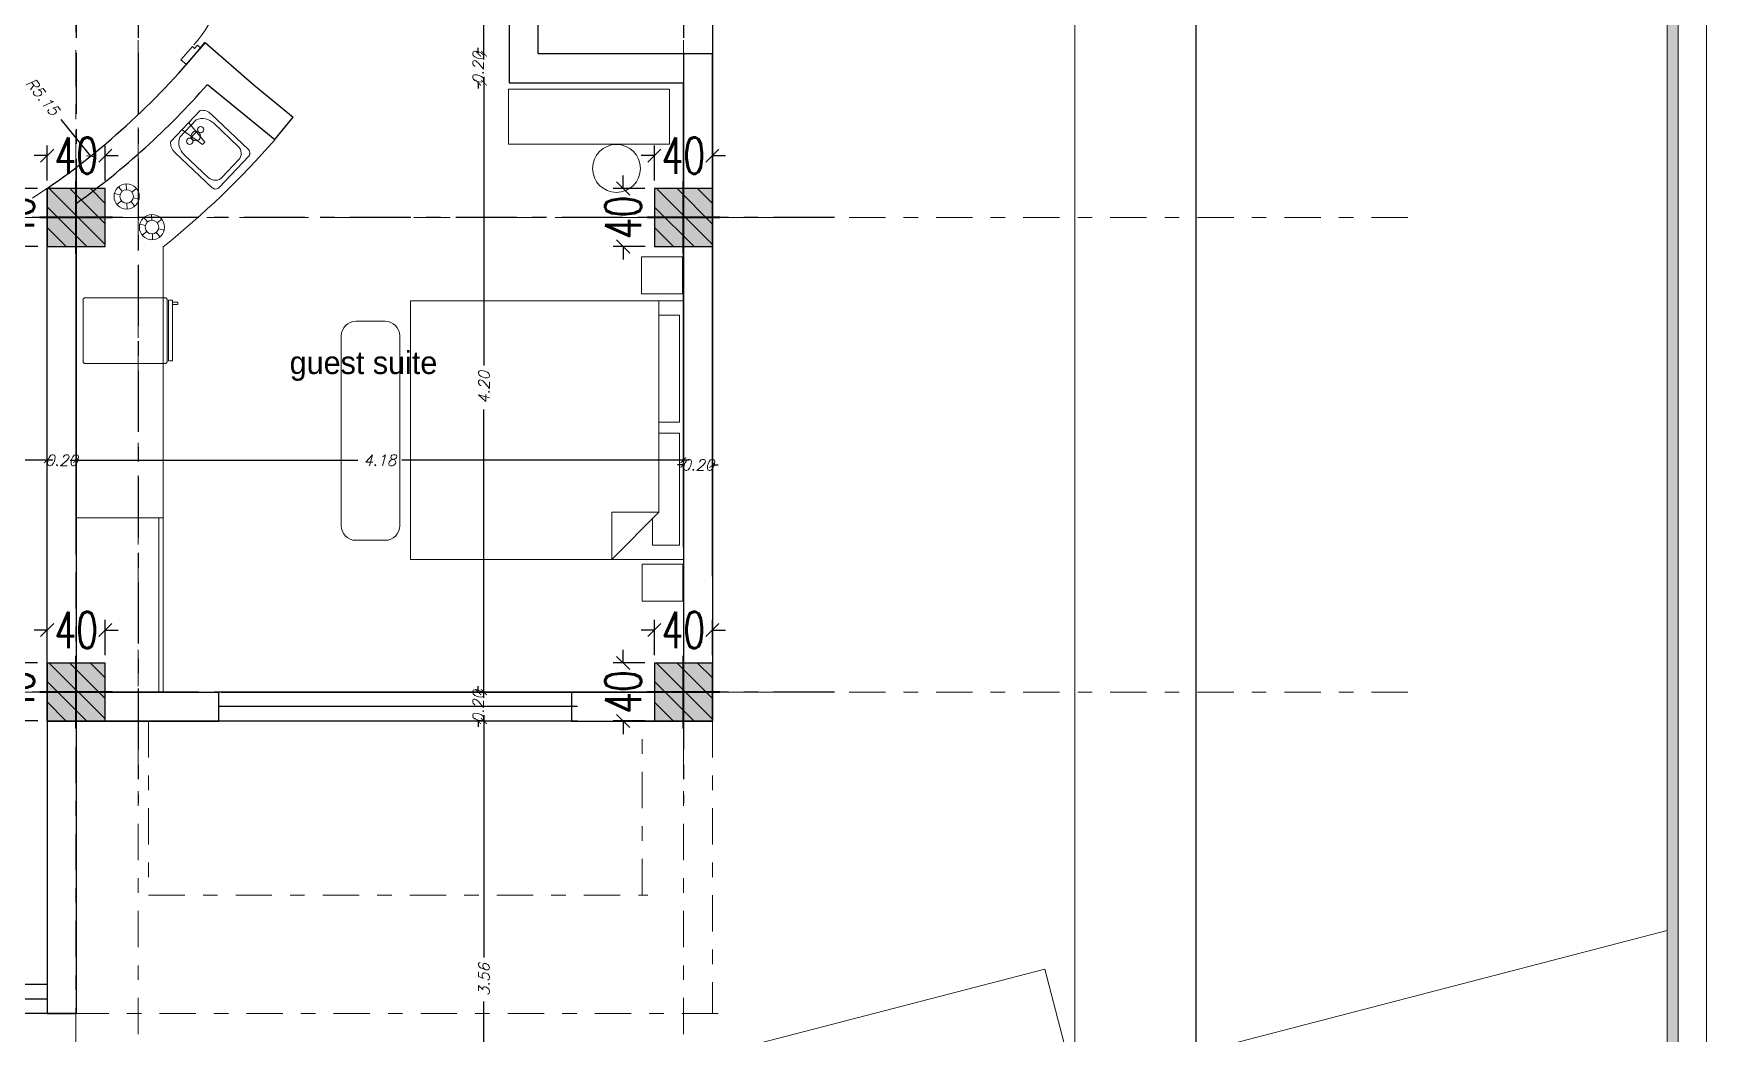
# Model space of a CAD drawing. Header units: metres. Extents: x 294 to 1101, y -498 to -355.
# Drawn here: x 508.05 to 519.58, y -400.81 to -393.91 of the extents above; entities that cross this region are included whole.
import ezdxf

# ---------------------------------------------------------------- set-up
doc = ezdxf.new("R2010")
doc.units = ezdxf.units.M
doc.linetypes.add('ACAD_ISO10W100', pattern=[18, 12, -3, 0, -3])
doc.linetypes.add('DASHDOT2', pattern=[0.5, 0.25, -0.125, 0, -0.125])
for name, color, linetype in [('001-axis', 1, 'Continuous'), ('DIME', 2, 'Continuous'), ('EM_COLUMN', 4, 'Continuous'), ('hatch', 26, 'Continuous'), ('stair', 142, 'Continuous'), ('text', 3, 'Continuous'), ('win', 206, 'Continuous')]:
    doc.layers.add(name, color=color, linetype=linetype)
for name, color, linetype, lineweight in [('19-JARDINERIA', 80, 'Continuous', 0), ('axe', 12, 'DASHDOT2', 9), ('clumn', 40, 'Continuous', 13), ('COLUMNS', 24, 'Continuous', 40), ('dor', 30, 'Continuous', 13), ('fur', 251, 'Continuous', 9), ('land', 96, 'Continuous', 15), ('roof', 16, 'DASHDOT2', 18), ('wall', 7, 'Continuous', 25)]:
    doc.layers.add(name, color=color, linetype=linetype, lineweight=lineweight)
doc.styles.add('alalala', font='bgothm.ttf', dxfattribs={"height": 0.2})
doc.styles.add('ITALICC', font='italicc')
doc.styles.add('simplex', font='simplex.shx', dxfattribs={"width": 0.7})
doc.styles.add('verdana', font='verdana.ttf', dxfattribs={"width": 0.9})
doc.dimstyles.new('100', dxfattribs={"dimscale": 0, "dimtxt": 0.5, "dimasz": 0.09, "dimexe": 0.07, "dimexo": 0, "dimgap": 0.09, "dimtad": 1, "dimdec": 0, "dimlfac": 100, "dimrnd": 0.5, "dimzin": 12, "dimdsep": 46, "dimtxsty": 'verdana', "dimblk": 'OBLIQUE', "dimcen": 0, "dimdle": 0.07, "dimaunit": 1, "dimazin": 2, "dimtfac": 1, "dimtdec": 0, "dimtix": 1, "dimtofl": 0, "dimtmove": 1, "dimatfit": 2, "dimldrblk": 'OBLIQUE', "dimfxl": 0.1, "dimtolj": 1, "dimtzin": 0, "dimarcsym": 0})
doc.dimstyles.new('dim200', dxfattribs={"dimscale": 0.4, "dimtxt": 0.1885, "dimasz": 0.1, "dimexe": 0.15, "dimexo": 0.25, "dimgap": 0.07, "dimtad": 0, "dimzin": 0, "dimdsep": 46, "dimtxsty": 'ITALICC', "dimblk": 'ARCHTICK', "dimcen": 0.09, "dimdle": 0.1, "dimse1": 1, "dimse2": 1, "dimclrd": 211, "dimclrt": 3, "dimadec": 0, "dimazin": 0, "dimtfac": 1, "dimtix": 1, "dimtofl": 0, "dimtmove": 0, "dimatfit": 3, "dimldrblk": 'ARCHTICK', "dimfxl": 1, "dimtolj": 1, "dimtzin": 0, "dimlwd": 25, "dimarcsym": 0})
doc.dimstyles.new('DIMA', dxfattribs={"dimtxt": 0.25, "dimasz": 0.07, "dimexe": 0.2, "dimexo": 0.2, "dimgap": 0.01, "dimtad": 1, "dimdec": 0, "dimlfac": 100, "dimrnd": 1, "dimzin": 0, "dimdsep": 46, "dimtxsty": 'Standard', "dimblk1": 'OBLIQUE', "dimblk2": 'OBLIQUE', "dimsah": 1, "dimcen": 0.09, "dimdle": 0.2, "dimclrd": 1, "dimclre": 1, "dimclrt": 2, "dimadec": 0, "dimazin": 0, "dimtfac": 1, "dimtdec": 0, "dimtofl": 0, "dimtmove": 2, "dimatfit": 3, "dimldrblk": 'OBLIQUE', "dimfxl": 1, "dimtolj": 1, "dimtzin": 0, "dimarcsym": 0})

# ---------------------------------------------------------------- blocks, each defined once
blk = doc.blocks.new('bed2')
at = {"layer": 'fur'}
for p, q in [((0, 1.8), (-1.9, 1.8)), ((-1.9, 1.8), (-1.9, 0)), ((-1.73, 1.8), (-1.73, 0.329)), ((0, 0), (0, 1.8)), ((-1.872, 1.7), (-1.872, 0.955)), ((-1.73, 1.7), (-1.872, 1.7)), ((-1.872, 0.955), (-1.73, 0.955)), ((-1.73, 0.878), (-1.872, 0.878)), ((-1.872, 0.878), (-1.872, 0.098)), ((-1.73, 0.329), (-1.402, 0.329)), ((-1.73, 0.329), (-1.402, 0)), ((-1.685, 0.282), (-1.685, 0.098)), ((-1.402, 0), (-1.402, 0.329)), ((-1.9, 0), (0, 0)), ((-1.872, 0.098), (-1.685, 0.098))]:
    blk.add_line(p, q, dxfattribs=at)
blk = doc.blocks.new('D100r')
at = {"layer": 'dor'}
for p, q in [((-99.085, -11.965), (-99.085, -12.865)), ((-99.05, -12.865), (-99.05, -11.965)), ((-100, -12.87), (-100, -12.85)), ((-100, -12.85), (-99.97, -12.85)), ((-99.97, -12.85), (-99.97, -12.88)), ((-99.97, -12.88), (-99.95, -12.88)), ((-99.95, -12.88), (-99.95, -13)), ((-99.085, -12.865), (-99.05, -12.865)), ((-99.05, -12.88), (-99.05, -13)), ((-99.03, -12.88), (-99.05, -12.88)), ((-99, -12.85), (-99.03, -12.85)), ((-99.03, -12.85), (-99.03, -12.88)), ((-99, -12.87), (-99, -12.85)), ((-100, -13), (-100, -12.98)), ((-99.95, -13), (-100, -13)), ((-99.05, -13), (-99, -13)), ((-99, -13), (-99, -12.98))]:
    blk.add_line(p, q, dxfattribs=at)
blk.add_arc((-99.05, -12.865), 0.9, 90, 180, dxfattribs=at)
blk = doc.blocks.new('fsdfddf')
at = {"layer": 'fur'}
for p, q in [((490.914, -504.044), (490.882, -504.02)), ((490.951, -503.985), (490.951, -504.025)), ((490.988, -504.044), (491.02, -504.02)), ((491.188, -504.044), (491.156, -504.02)), ((491.225, -503.985), (491.225, -504.025)), ((491.263, -504.044), (491.295, -504.02)), ((490.904, -504.072), (490.864, -504.072)), ((490.882, -504.125), (490.914, -504.101)), ((490.951, -504.119), (490.951, -504.159)), ((491.02, -504.125), (490.988, -504.101)), ((491.038, -504.072), (490.998, -504.072)), ((491.138, -504.072), (491.178, -504.072)), ((491.156, -504.125), (491.188, -504.101)), ((491.225, -504.119), (491.225, -504.159)), ((491.295, -504.125), (491.263, -504.101)), ((491.272, -504.072), (491.312, -504.072))]:
    blk.add_line(p, q, dxfattribs=at)
for centre, radius in [((490.951, -504.072), 0.0869), ((490.951, -504.072), 0.0469), ((491.225, -504.072), 0.0869), ((491.225, -504.072), 0.0469)]:
    blk.add_circle(centre, radius, dxfattribs=at)
blk = doc.blocks.new('tretre')
at = {"layer": 'fur'}
for p, q in [((370.029, 39.67), (370.029, 40.025)), ((370.062, 40.097), (370.359, 40.097)), ((370.128, 40.072), (370.181, 40.072)), ((370.293, 40.072), (370.128, 40.072)), ((370.2, 39.923), (370.178, 40.094)), ((370.244, 40.014), (370.178, 40.014)), ((370.244, 40.094), (370.222, 39.923)), ((370.24, 40.072), (370.293, 40.072)), ((370.392, 40.025), (370.392, 39.67)), ((370.062, 39.967), (370.062, 39.736)), ((370.062, 39.967), (370.062, 39.736)), ((370.222, 39.923), (370.2, 39.923)), ((370.359, 39.736), (370.359, 39.967)), ((370.359, 39.736), (370.359, 39.967)), ((370.359, 39.736), (370.359, 39.967)), ((370.128, 39.67), (370.293, 39.67)), ((370.128, 39.67), (370.293, 39.67)), ((370.359, 39.637), (370.062, 39.637))]:
    blk.add_line(p, q, dxfattribs=at)
for centre, radius in [((370.156, 40.003), 0.022), ((370.211, 39.997), 0.033), ((370.211, 39.997), 0.033), ((370.266, 40.003), 0.022)]:
    blk.add_circle(centre, radius, dxfattribs=at)
for centre, radius, start, end in [((370.115, 40.029), 0.0859, 127.9355, 182.8086), ((370.171, 39.972), 0.109, 113.2123, 182.4759), ((370.171, 39.972), 0.109, 113.2123, 182.4759), ((370.25, 39.972), 0.109, 357.5241, 66.7877), ((370.25, 39.972), 0.109, 357.5241, 66.7877), ((370.25, 39.972), 0.109, 357.5241, 66.7877), ((370.306, 40.029), 0.0859, 357.1914, 52.0645), ((370.062, 39.67), 0.033, 180, 270), ((370.128, 39.736), 0.066, 180, 270), ((370.128, 39.736), 0.066, 180, 270), ((370.293, 39.736), 0.066, 270, 0), ((370.293, 39.736), 0.066, 270, 0), ((370.293, 39.736), 0.066, 270, 0), ((370.359, 39.67), 0.033, 270, 0)]:
    blk.add_arc(centre, radius, start, end, dxfattribs=at)
blk = doc.blocks.new('dfdsffd')
at = {"layer": 'fur'}
for p, q in [((492.766, -508.481), (492.766, -507.935)), ((492.783, -507.918), (493.202, -507.918)), ((493.219, -507.935), (493.219, -508.481)), ((493.202, -508.499), (492.783, -508.499)), ((493.202, -508.507), (492.783, -508.507)), ((492.783, -508.534), (492.783, -508.507)), ((492.783, -508.534), (492.783, -508.507)), ((493.202, -508.534), (492.783, -508.534)), ((492.796, -508.534), (492.796, -508.572)), ((492.813, -508.534), (492.813, -508.572)), ((493.202, -508.507), (493.202, -508.534)), ((492.813, -508.572), (492.796, -508.572))]:
    blk.add_line(p, q, dxfattribs=at)
for centre, start, end in [((492.783, -507.935), 90, 180), ((493.202, -507.935), 0, 90), ((492.783, -508.481), 180, 270), ((493.202, -508.481), 270, 0)]:
    blk.add_arc(centre, 0.0176, start, end, dxfattribs=at)
blk = doc.blocks.new('_ArchTick')
at = {"color": 0, "linetype": 'ByBlock', "const_width": 0.15}
blk.add_lwpolyline([(-0.5, -0.5), (0.5, 0.5)], dxfattribs=at)
blk = doc.blocks.new('*D167')
at = {"layer": 'DEFPOINTS', "color": 0, "transparency": 16777216}
for p in [(508.144, -396.855), (508.144, -397.185), (502.312, -397.453)]:
    blk.add_point(p, dxfattribs=at)
at = {"layer": 'wall', "color": 211, "linetype": 'Continuous', "lineweight": 25, "transparency": 16777216}
for p, q in [((502.272, -396.855), (505.077, -396.855)), ((508.184, -396.855), (505.38, -396.855))]:
    blk.add_line(p, q, dxfattribs=at)
at = {"layer": 'wall', "color": 211, "lineweight": 25, "transparency": 16777216, "xscale": 0.04000000000000001, "yscale": 0.04000000000000001, "zscale": 0.04000000000000001, "rotation": 180}
blk.add_blockref('_ArchTick', (502.312, -396.855), dxfattribs=at)
at = {"layer": 'wall', "color": 211, "lineweight": 25, "transparency": 16777216, "xscale": 0.04000000000000001, "yscale": 0.04000000000000001, "zscale": 0.04000000000000001}
blk.add_blockref('_ArchTick', (508.144, -396.855), dxfattribs=at)
at = {"layer": 'wall', "color": 3, "transparency": 16777216, "insert": (505.228, -396.855), "char_height": 0.0754, "attachment_point": 5, "style": 'ITALICC'}
blk.add_mtext('\\A1;5.83', dxfattribs=at)
blk = doc.blocks.new('*D168')
at = {"layer": 'DEFPOINTS', "color": 0, "transparency": 16777216}
for p in [(508.344, -396.855), (508.144, -397.185), (508.344, -397.345)]:
    blk.add_point(p, dxfattribs=at)
at = {"layer": 'wall', "color": 211, "linetype": 'Continuous', "lineweight": 25, "transparency": 16777216}
for p, q in [((508.144, -396.855), (508.104, -396.855)), ((508.344, -396.855), (508.384, -396.855))]:
    blk.add_line(p, q, dxfattribs=at)
at = {"layer": 'wall', "color": 211, "lineweight": 25, "transparency": 16777216, "xscale": 0.04000000000000001, "yscale": 0.04000000000000001, "zscale": 0.04000000000000001}
blk.add_blockref('_ArchTick', (508.144, -396.855), dxfattribs=at)
at = {"layer": 'wall', "color": 211, "lineweight": 25, "transparency": 16777216, "xscale": 0.04000000000000001, "yscale": 0.04000000000000001, "zscale": 0.04000000000000001, "rotation": 180}
blk.add_blockref('_ArchTick', (508.344, -396.855), dxfattribs=at)
at = {"layer": 'wall', "color": 3, "transparency": 16777216, "insert": (508.244, -396.855), "char_height": 0.0754, "attachment_point": 5, "style": 'ITALICC'}
blk.add_mtext('\\A1;0.20', dxfattribs=at)
blk = doc.blocks.new('*D169')
at = {"layer": 'DEFPOINTS', "color": 0, "transparency": 16777216}
for p in [(512.529, -396.855), (508.344, -397.345), (512.529, -398.121)]:
    blk.add_point(p, dxfattribs=at)
at = {"layer": 'wall', "color": 211, "linetype": 'Continuous', "lineweight": 25, "transparency": 16777216}
for p, q in [((508.304, -396.855), (510.285, -396.855)), ((512.569, -396.855), (510.589, -396.855))]:
    blk.add_line(p, q, dxfattribs=at)
at = {"layer": 'wall', "color": 211, "lineweight": 25, "transparency": 16777216, "xscale": 0.04000000000000001, "yscale": 0.04000000000000001, "zscale": 0.04000000000000001, "rotation": 180}
blk.add_blockref('_ArchTick', (508.344, -396.855), dxfattribs=at)
at = {"layer": 'wall', "color": 211, "lineweight": 25, "transparency": 16777216, "xscale": 0.04000000000000001, "yscale": 0.04000000000000001, "zscale": 0.04000000000000001}
blk.add_blockref('_ArchTick', (512.529, -396.855), dxfattribs=at)
at = {"layer": 'wall', "color": 3, "transparency": 16777216, "insert": (510.437, -396.855), "char_height": 0.0754, "attachment_point": 5, "style": 'ITALICC'}
blk.add_mtext('\\A1;4.18', dxfattribs=at)
blk = doc.blocks.new('*D170')
at = {"layer": 'DEFPOINTS', "color": 0, "transparency": 16777216}
for p in [(512.729, -396.887), (512.529, -398.121), (512.729, -398.176)]:
    blk.add_point(p, dxfattribs=at)
at = {"layer": 'wall', "color": 211, "linetype": 'Continuous', "lineweight": 25, "transparency": 16777216}
for p, q in [((512.529, -396.887), (512.489, -396.887)), ((512.729, -396.887), (512.769, -396.887))]:
    blk.add_line(p, q, dxfattribs=at)
at = {"layer": 'wall', "color": 211, "lineweight": 25, "transparency": 16777216, "xscale": 0.04000000000000001, "yscale": 0.04000000000000001, "zscale": 0.04000000000000001}
blk.add_blockref('_ArchTick', (512.529, -396.887), dxfattribs=at)
at = {"layer": 'wall', "color": 211, "lineweight": 25, "transparency": 16777216, "xscale": 0.04000000000000001, "yscale": 0.04000000000000001, "zscale": 0.04000000000000001, "rotation": 180}
blk.add_blockref('_ArchTick', (512.729, -396.887), dxfattribs=at)
at = {"layer": 'wall', "color": 3, "transparency": 16777216, "insert": (512.629, -396.887), "char_height": 0.0754, "attachment_point": 5, "style": 'ITALICC'}
blk.add_mtext('\\A1;0.20', dxfattribs=at)
blk = doc.blocks.new('*D107')
at = {"layer": 'DEFPOINTS', "color": 0, "transparency": 16777216}
for p in [(511.155, -398.653), (511.155, -398.653), (511.155, -402.216)]:
    blk.add_point(p, dxfattribs=at)
at = {"layer": 'wall', "color": 211, "linetype": 'Continuous', "lineweight": 25, "transparency": 16777216}
for p, q in [((511.155, -398.613), (511.155, -400.282)), ((511.155, -402.256), (511.155, -400.586))]:
    blk.add_line(p, q, dxfattribs=at)
at = {"layer": 'wall', "color": 211, "lineweight": 25, "transparency": 16777216, "xscale": 0.04000000000000001, "yscale": 0.04000000000000001, "zscale": 0.04000000000000001}
for p, rotation in [((511.155, -398.653), 90), ((511.155, -402.216), 270)]:
    blk.add_blockref('_ArchTick', p, dxfattribs=dict(at, rotation=rotation))
at = {"layer": 'wall', "color": 3, "transparency": 16777216, "insert": (511.155, -400.434), "char_height": 0.0754, "attachment_point": 5, "rotation": 90, "style": 'ITALICC'}
blk.add_mtext('\\A1;3.56', dxfattribs=at)
blk = doc.blocks.new('*D108')
at = {"layer": 'DEFPOINTS', "color": 0, "transparency": 16777216}
for p in [(510.782, -398.453), (511.115, -398.453), (511.115, -398.653)]:
    blk.add_point(p, dxfattribs=at)
at = {"layer": 'wall', "color": 211, "linetype": 'Continuous', "lineweight": 25, "transparency": 16777216}
for p, q in [((511.115, -398.453), (511.115, -398.413)), ((511.115, -398.653), (511.115, -398.693))]:
    blk.add_line(p, q, dxfattribs=at)
at = {"layer": 'wall', "color": 211, "lineweight": 25, "transparency": 16777216, "xscale": 0.04000000000000001, "yscale": 0.04000000000000001, "zscale": 0.04000000000000001}
for p, rotation in [((511.115, -398.453), 270), ((511.115, -398.653), 90)]:
    blk.add_blockref('_ArchTick', p, dxfattribs=dict(at, rotation=rotation))
at = {"layer": 'wall', "color": 3, "transparency": 16777216, "insert": (511.115, -398.553), "char_height": 0.0754, "attachment_point": 5, "rotation": 90, "style": 'ITALICC'}
blk.add_mtext('\\A1;0.20', dxfattribs=at)
blk = doc.blocks.new('_OBLIQUE')
at = {"color": 0, "linetype": 'ByBlock'}
blk.add_line((-0.5, -0.5), (0.5, 0.5), dxfattribs=at)
blk = doc.blocks.new('*D87')
at = {"layer": 'DEFPOINTS', "color": 0, "transparency": 16777216}
for p in [(515.226, -366.108), (515.226, -401.157), (516.06, -401.157)]:
    blk.add_point(p, dxfattribs=at)
at = {"layer": 'wall', "color": 1, "lineweight": -2, "transparency": 16777216}
for p, q in [((516.06, -365.908), (516.06, -401.357)), ((515.426, -366.108), (516.26, -366.108)), ((515.426, -401.157), (516.26, -401.157))]:
    blk.add_line(p, q, dxfattribs=at)
at = {"layer": 'wall', "color": 1, "lineweight": -2, "transparency": 16777216, "xscale": 0.07, "yscale": 0.07, "zscale": 0.07}
for p, rotation in [((516.06, -366.108), 90), ((516.06, -401.157), 270)]:
    blk.add_blockref('_OBLIQUE', p, dxfattribs=dict(at, rotation=rotation))
at = {"layer": 'wall', "color": 2, "transparency": 16777216, "insert": (515.925, -383.632), "char_height": 0.25, "attachment_point": 5, "rotation": 90}
blk.add_mtext('\\A1;3505', dxfattribs=at)
blk = doc.blocks.new('*D191')
at = {"layer": 'DEFPOINTS', "color": 0, "transparency": 16777216}
for p in [(505.228, -390.737), (508.443, -394.76)]:
    blk.add_point(p, dxfattribs=at)
at = {"layer": 'wall', "color": 211, "linetype": 'Continuous', "lineweight": 25, "transparency": 16777216}
blk.add_line((508.239, -394.506), (508.443, -394.76), dxfattribs=at)
at = {"layer": 'wall', "color": 211, "lineweight": 25, "transparency": 16777216, "xscale": 0.04000000000000001, "yscale": 0.04000000000000001, "zscale": 0.04000000000000001, "rotation": 308.6178603909061}
blk.add_blockref('_ArchTick', (508.443, -394.76), dxfattribs=at)
at = {"layer": 'wall', "color": 3, "transparency": 16777216, "insert": (508.114, -394.349), "char_height": 0.0754, "attachment_point": 5, "rotation": 308.6179, "style": 'ITALICC'}
blk.add_mtext('\\A1;R5.15', dxfattribs=at)
blk = doc.blocks.new('*D193')
at = {"layer": 'DEFPOINTS', "color": 0, "transparency": 16777216}
for p in [(506.066, -396.516), (511.166, -397.212)]:
    blk.add_point(p, dxfattribs=at)
at = {"layer": 'wall', "color": 211, "linetype": 'Continuous', "lineweight": 25, "transparency": 16777216}
blk.add_line((506.282, -396.546), (506.066, -396.516), dxfattribs=at)
at = {"layer": 'wall', "color": 211, "lineweight": 25, "transparency": 16777216, "xscale": 0.04000000000000001, "yscale": 0.04000000000000001, "zscale": 0.04000000000000001, "rotation": 172.2317985738059}
blk.add_blockref('_ArchTick', (506.066, -396.516), dxfattribs=at)
at = {"layer": 'wall', "color": 3, "transparency": 16777216, "insert": (506.48, -396.573), "char_height": 0.0754, "attachment_point": 5, "rotation": 352.2318, "style": 'ITALICC'}
blk.add_mtext('\\A1;R5.15', dxfattribs=at)
blk = doc.blocks.new('*D211')
at = {"layer": 'DEFPOINTS', "color": 0, "transparency": 16777216}
for p in [(511.177, -392.853), (511.155, -394.053), (511.881, -394.053)]:
    blk.add_point(p, dxfattribs=at)
at = {"layer": 'wall', "color": 211, "linetype": 'Continuous', "lineweight": 25, "transparency": 16777216}
for p, q in [((511.155, -392.813), (511.155, -393.308)), ((511.155, -394.093), (511.155, -393.597))]:
    blk.add_line(p, q, dxfattribs=at)
at = {"layer": 'wall', "color": 211, "lineweight": 25, "transparency": 16777216, "xscale": 0.04000000000000001, "yscale": 0.04000000000000001, "zscale": 0.04000000000000001}
for p, rotation in [((511.155, -392.853), 90), ((511.155, -394.053), 270)]:
    blk.add_blockref('_ArchTick', p, dxfattribs=dict(at, rotation=rotation))
at = {"layer": 'wall', "color": 3, "transparency": 16777216, "insert": (511.155, -393.453), "char_height": 0.0754, "attachment_point": 5, "rotation": 90, "style": 'ITALICC'}
blk.add_mtext('\\A1;1.20', dxfattribs=at)
blk = doc.blocks.new('*D212')
at = {"layer": 'DEFPOINTS', "color": 0, "transparency": 16777216}
for p in [(511.881, -394.053), (511.115, -394.253), (511.881, -394.253)]:
    blk.add_point(p, dxfattribs=at)
at = {"layer": 'wall', "color": 211, "linetype": 'Continuous', "lineweight": 25, "transparency": 16777216}
for p, q in [((511.115, -394.053), (511.115, -394.013)), ((511.115, -394.253), (511.115, -394.293))]:
    blk.add_line(p, q, dxfattribs=at)
at = {"layer": 'wall', "color": 211, "lineweight": 25, "transparency": 16777216, "xscale": 0.04000000000000001, "yscale": 0.04000000000000001, "zscale": 0.04000000000000001}
for p, rotation in [((511.115, -394.053), 270), ((511.115, -394.253), 90)]:
    blk.add_blockref('_ArchTick', p, dxfattribs=dict(at, rotation=rotation))
at = {"layer": 'wall', "color": 3, "transparency": 16777216, "insert": (511.115, -394.153), "char_height": 0.0754, "attachment_point": 5, "rotation": 90, "style": 'ITALICC'}
blk.add_mtext('\\A1;0.20', dxfattribs=at)
blk = doc.blocks.new('*D113')
at = {"layer": 'DEFPOINTS', "color": 0, "transparency": 16777216}
for p in [(511.921, -394.253), (511.155, -398.453), (511.155, -398.453)]:
    blk.add_point(p, dxfattribs=at)
at = {"layer": 'wall', "color": 211, "linetype": 'Continuous', "lineweight": 25, "transparency": 16777216}
for p, q in [((511.155, -394.213), (511.155, -396.201)), ((511.155, -398.493), (511.155, -396.505))]:
    blk.add_line(p, q, dxfattribs=at)
at = {"layer": 'wall', "color": 211, "lineweight": 25, "transparency": 16777216, "xscale": 0.04000000000000001, "yscale": 0.04000000000000001, "zscale": 0.04000000000000001}
for p, rotation in [((511.155, -394.253), 90), ((511.155, -398.453), 270)]:
    blk.add_blockref('_ArchTick', p, dxfattribs=dict(at, rotation=rotation))
at = {"layer": 'wall', "color": 3, "transparency": 16777216, "insert": (511.155, -396.353), "char_height": 0.0754, "attachment_point": 5, "rotation": 90, "style": 'ITALICC'}
blk.add_mtext('\\A1;4.20', dxfattribs=at)
blk = doc.blocks.new('CLUMN')
at = {"layer": 'clumn', "color": 1}
for p, q in [((879.993, 254.345), (879.993, 253.145)), ((879.393, 253.745), (880.593, 253.745))]:
    blk.add_line(p, q, dxfattribs=at)
at = {"layer": 'clumn'}
blk.add_lwpolyline([(879.793, 253.545), (880.193, 253.545), (880.193, 253.945), (879.793, 253.945)], close=True, dxfattribs=at)
blk = doc.blocks.new('C2')
at = {"layer": 'hatch', "linetype": 'ByBlock'}
h = blk.add_hatch(dxfattribs=at)
h.set_pattern_fill('ANSI31', color=256, scale=0.8, angle=-270)
h.set_pattern_definition([(135, (1115.623, -5745.85986), (-0.0707106781, -0.0707106781), [])])
h.paths.add_polyline_path([(10.817, -14.972), (10.817, -14.572), (10.417, -14.572), (10.417, -14.972)])
h = blk.add_hatch(dxfattribs=at)
h.set_pattern_fill('ANSI31', color=256, scale=0.8, angle=-270)
h.set_pattern_definition([(135, (1119.80774, -5745.85987), (-0.0707106781, -0.0707106781), [])])
h.paths.add_polyline_path([(15.002, -14.972), (15.002, -14.572), (14.602, -14.572), (14.602, -14.972)])
h = blk.add_hatch(dxfattribs=at)
h.set_pattern_fill('ANSI31', color=256, scale=0.8, angle=-270)
h.set_pattern_definition([(135, (1115.623, -5749.12987), (-0.0707106781, -0.0707106781), [])])
h.paths.add_polyline_path([(10.817, -18.242), (10.817, -17.842), (10.417, -17.842), (10.417, -18.242)])
h = blk.add_hatch(dxfattribs=at)
h.set_pattern_fill('ANSI31', color=256, scale=0.8, angle=-270)
h.set_pattern_definition([(135, (1119.80774, -5749.12987), (-0.0707106781, -0.0707106781), [])])
h.paths.add_polyline_path([(15.002, -18.242), (15.002, -17.842), (14.602, -17.842), (14.602, -18.242)])
at = {"layer": 'COLUMNS', "color": 1, "ltscale": 0.05}
for p, q in [((10.617, -15.022), (10.617, -14.522)), ((14.802, -15.022), (14.802, -14.522)), ((10.867, -14.772), (10.367, -14.772)), ((15.052, -14.772), (14.552, -14.772)), ((10.617, -18.292), (10.617, -17.792)), ((14.802, -18.292), (14.802, -17.792)), ((10.867, -18.042), (10.367, -18.042)), ((15.052, -18.042), (14.552, -18.042))]:
    blk.add_line(p, q, dxfattribs=at)
at = {"layer": 'EM_COLUMN'}
for points in [[(10.417, -14.972), (10.817, -14.972), (10.817, -14.572), (10.417, -14.572)], [(14.602, -14.972), (15.002, -14.972), (15.002, -14.572), (14.602, -14.572)], [(10.417, -18.242), (10.817, -18.242), (10.817, -17.842), (10.417, -17.842)], [(14.602, -18.242), (15.002, -18.242), (15.002, -17.842), (14.602, -17.842)]]:
    blk.add_lwpolyline(points, close=True, dxfattribs=at)
blk = doc.blocks.new('*D409')
at = {"layer": 'DEFPOINTS', "color": 0, "linetype": 'ByBlock', "transparency": 16777216}
for p in [(-1042.114, 56.644), (-1042.514, 56.471), (-1042.114, 56.471)]:
    blk.add_point(p, dxfattribs=at)
at = {"layer": 'DIME', "color": 0, "linetype": 'ByBlock', "lineweight": -2, "transparency": 16777216}
for p, q in [((-1042.514, 56.644), (-1042.604, 56.644)), ((-1042.514, 56.471), (-1042.514, 56.714)), ((-1042.114, 56.471), (-1042.114, 56.714)), ((-1042.114, 56.644), (-1042.024, 56.644))]:
    blk.add_line(p, q, dxfattribs=at)
at = {"layer": 'DIME', "color": 0, "linetype": 'ByBlock', "lineweight": -2, "transparency": 16777216, "xscale": 0.09, "yscale": 0.09, "zscale": 0.09}
blk.add_blockref('_OBLIQUE', (-1042.514, 56.644), dxfattribs=at)
at = {"layer": 'DIME', "color": 0, "linetype": 'ByBlock', "lineweight": -2, "transparency": 16777216, "xscale": 0.09, "yscale": 0.09, "zscale": 0.09, "rotation": 180}
blk.add_blockref('_OBLIQUE', (-1042.114, 56.644), dxfattribs=at)
at = {"layer": 'DIME', "color": 0, "linetype": 'ByBlock', "transparency": 16777216, "insert": (-1042.314, 56.644), "char_height": 0.25, "attachment_point": 5, "style": 'simplex'}
blk.add_mtext('\\A1;40', dxfattribs=at)
blk = doc.blocks.new('*D410')
at = {"layer": 'DEFPOINTS', "color": 0, "linetype": 'ByBlock', "transparency": 16777216}
for p in [(-1042.729, 56.417), (-1042.58, 56.417), (-1042.578, 56.017)]:
    blk.add_point(p, dxfattribs=at)
at = {"layer": 'DIME', "color": 0, "linetype": 'ByBlock', "lineweight": -2, "transparency": 16777216}
for p, q in [((-1042.729, 56.417), (-1042.729, 56.507)), ((-1042.58, 56.417), (-1042.799, 56.417)), ((-1042.578, 56.017), (-1042.799, 56.017)), ((-1042.729, 56.017), (-1042.729, 55.927))]:
    blk.add_line(p, q, dxfattribs=at)
at = {"layer": 'DIME', "color": 0, "linetype": 'ByBlock', "lineweight": -2, "transparency": 16777216, "xscale": 0.09, "yscale": 0.09, "zscale": 0.09}
for p, rotation in [((-1042.729, 56.417), 270), ((-1042.729, 56.017), 90)]:
    blk.add_blockref('_OBLIQUE', p, dxfattribs=dict(at, rotation=rotation))
at = {"layer": 'DIME', "color": 0, "linetype": 'ByBlock', "transparency": 16777216, "insert": (-1042.729, 56.217), "char_height": 0.25, "attachment_point": 5, "rotation": 90, "style": 'simplex'}
blk.add_mtext('\\A1;40', dxfattribs=at)
blk = doc.blocks.new('*D411')
at = {"layer": 'DEFPOINTS', "color": 0, "linetype": 'ByBlock', "transparency": 16777216}
for p in [(-1042.114, 53.374), (-1042.514, 53.201), (-1042.114, 53.201)]:
    blk.add_point(p, dxfattribs=at)
at = {"layer": 'DIME', "color": 0, "linetype": 'ByBlock', "lineweight": -2, "transparency": 16777216}
for p, q in [((-1042.514, 53.201), (-1042.514, 53.444)), ((-1042.114, 53.201), (-1042.114, 53.444)), ((-1042.514, 53.374), (-1042.604, 53.374)), ((-1042.114, 53.374), (-1042.024, 53.374))]:
    blk.add_line(p, q, dxfattribs=at)
at = {"layer": 'DIME', "color": 0, "linetype": 'ByBlock', "lineweight": -2, "transparency": 16777216, "xscale": 0.09, "yscale": 0.09, "zscale": 0.09}
blk.add_blockref('_OBLIQUE', (-1042.514, 53.374), dxfattribs=at)
at = {"layer": 'DIME', "color": 0, "linetype": 'ByBlock', "lineweight": -2, "transparency": 16777216, "xscale": 0.09, "yscale": 0.09, "zscale": 0.09, "rotation": 180}
blk.add_blockref('_OBLIQUE', (-1042.114, 53.374), dxfattribs=at)
at = {"layer": 'DIME', "color": 0, "linetype": 'ByBlock', "transparency": 16777216, "insert": (-1042.314, 53.374), "char_height": 0.25, "attachment_point": 5, "style": 'simplex'}
blk.add_mtext('\\A1;40', dxfattribs=at)
blk = doc.blocks.new('*D412')
at = {"layer": 'DEFPOINTS', "color": 0, "linetype": 'ByBlock', "transparency": 16777216}
for p in [(-1042.729, 53.147), (-1042.58, 53.147), (-1042.578, 52.747)]:
    blk.add_point(p, dxfattribs=at)
at = {"layer": 'DIME', "color": 0, "linetype": 'ByBlock', "lineweight": -2, "transparency": 16777216}
for p, q in [((-1042.729, 53.147), (-1042.729, 53.237)), ((-1042.58, 53.147), (-1042.799, 53.147)), ((-1042.578, 52.747), (-1042.799, 52.747)), ((-1042.729, 52.747), (-1042.729, 52.657))]:
    blk.add_line(p, q, dxfattribs=at)
at = {"layer": 'DIME', "color": 0, "linetype": 'ByBlock', "lineweight": -2, "transparency": 16777216, "xscale": 0.09, "yscale": 0.09, "zscale": 0.09}
for p, rotation in [((-1042.729, 53.147), 270), ((-1042.729, 52.747), 90)]:
    blk.add_blockref('_OBLIQUE', p, dxfattribs=dict(at, rotation=rotation))
at = {"layer": 'DIME', "color": 0, "linetype": 'ByBlock', "transparency": 16777216, "insert": (-1042.729, 52.947), "char_height": 0.25, "attachment_point": 5, "rotation": 90, "style": 'simplex'}
blk.add_mtext('\\A1;40', dxfattribs=at)
blk = doc.blocks.new('*D415')
at = {"layer": 'DEFPOINTS', "color": 0, "linetype": 'ByBlock', "transparency": 16777216}
for p in [(-1037.93, 56.644), (-1038.33, 56.471), (-1037.93, 56.471)]:
    blk.add_point(p, dxfattribs=at)
at = {"layer": 'DIME', "color": 0, "linetype": 'ByBlock', "lineweight": -2, "transparency": 16777216}
for p, q in [((-1038.33, 56.644), (-1038.42, 56.644)), ((-1038.33, 56.471), (-1038.33, 56.714)), ((-1037.93, 56.471), (-1037.93, 56.714)), ((-1037.93, 56.644), (-1037.84, 56.644))]:
    blk.add_line(p, q, dxfattribs=at)
at = {"layer": 'DIME', "color": 0, "linetype": 'ByBlock', "lineweight": -2, "transparency": 16777216, "xscale": 0.09, "yscale": 0.09, "zscale": 0.09}
blk.add_blockref('_OBLIQUE', (-1038.33, 56.644), dxfattribs=at)
at = {"layer": 'DIME', "color": 0, "linetype": 'ByBlock', "lineweight": -2, "transparency": 16777216, "xscale": 0.09, "yscale": 0.09, "zscale": 0.09, "rotation": 180}
blk.add_blockref('_OBLIQUE', (-1037.93, 56.644), dxfattribs=at)
at = {"layer": 'DIME', "color": 0, "linetype": 'ByBlock', "transparency": 16777216, "insert": (-1038.13, 56.644), "char_height": 0.25, "attachment_point": 5, "style": 'simplex'}
blk.add_mtext('\\A1;40', dxfattribs=at)
blk = doc.blocks.new('*D416')
at = {"layer": 'DEFPOINTS', "color": 0, "linetype": 'ByBlock', "transparency": 16777216}
for p in [(-1038.545, 56.417), (-1038.396, 56.417), (-1038.393, 56.017)]:
    blk.add_point(p, dxfattribs=at)
at = {"layer": 'DIME', "color": 0, "linetype": 'ByBlock', "lineweight": -2, "transparency": 16777216}
for p, q in [((-1038.545, 56.417), (-1038.545, 56.507)), ((-1038.396, 56.417), (-1038.615, 56.417)), ((-1038.393, 56.017), (-1038.615, 56.017)), ((-1038.545, 56.017), (-1038.545, 55.927))]:
    blk.add_line(p, q, dxfattribs=at)
at = {"layer": 'DIME', "color": 0, "linetype": 'ByBlock', "lineweight": -2, "transparency": 16777216, "xscale": 0.09, "yscale": 0.09, "zscale": 0.09}
for p, rotation in [((-1038.545, 56.417), 270), ((-1038.545, 56.017), 90)]:
    blk.add_blockref('_OBLIQUE', p, dxfattribs=dict(at, rotation=rotation))
at = {"layer": 'DIME', "color": 0, "linetype": 'ByBlock', "transparency": 16777216, "insert": (-1038.545, 56.217), "char_height": 0.25, "attachment_point": 5, "rotation": 90, "style": 'simplex'}
blk.add_mtext('\\A1;40', dxfattribs=at)
blk = doc.blocks.new('*D417')
at = {"layer": 'DEFPOINTS', "color": 0, "linetype": 'ByBlock', "transparency": 16777216}
for p in [(-1037.93, 53.374), (-1038.33, 53.201), (-1037.93, 53.201)]:
    blk.add_point(p, dxfattribs=at)
at = {"layer": 'DIME', "color": 0, "linetype": 'ByBlock', "lineweight": -2, "transparency": 16777216}
for p, q in [((-1038.33, 53.201), (-1038.33, 53.444)), ((-1037.93, 53.201), (-1037.93, 53.444)), ((-1038.33, 53.374), (-1038.42, 53.374)), ((-1037.93, 53.374), (-1037.84, 53.374))]:
    blk.add_line(p, q, dxfattribs=at)
at = {"layer": 'DIME', "color": 0, "linetype": 'ByBlock', "lineweight": -2, "transparency": 16777216, "xscale": 0.09, "yscale": 0.09, "zscale": 0.09}
blk.add_blockref('_OBLIQUE', (-1038.33, 53.374), dxfattribs=at)
at = {"layer": 'DIME', "color": 0, "linetype": 'ByBlock', "lineweight": -2, "transparency": 16777216, "xscale": 0.09, "yscale": 0.09, "zscale": 0.09, "rotation": 180}
blk.add_blockref('_OBLIQUE', (-1037.93, 53.374), dxfattribs=at)
at = {"layer": 'DIME', "color": 0, "linetype": 'ByBlock', "transparency": 16777216, "insert": (-1038.13, 53.374), "char_height": 0.25, "attachment_point": 5, "style": 'simplex'}
blk.add_mtext('\\A1;40', dxfattribs=at)
blk = doc.blocks.new('*D418')
at = {"layer": 'DEFPOINTS', "color": 0, "linetype": 'ByBlock', "transparency": 16777216}
for p in [(-1038.545, 53.147), (-1038.396, 53.147), (-1038.393, 52.747)]:
    blk.add_point(p, dxfattribs=at)
at = {"layer": 'DIME', "color": 0, "linetype": 'ByBlock', "lineweight": -2, "transparency": 16777216}
for p, q in [((-1038.545, 53.147), (-1038.545, 53.237)), ((-1038.396, 53.147), (-1038.615, 53.147)), ((-1038.393, 52.747), (-1038.615, 52.747)), ((-1038.545, 52.747), (-1038.545, 52.657))]:
    blk.add_line(p, q, dxfattribs=at)
at = {"layer": 'DIME', "color": 0, "linetype": 'ByBlock', "lineweight": -2, "transparency": 16777216, "xscale": 0.09, "yscale": 0.09, "zscale": 0.09}
for p, rotation in [((-1038.545, 53.147), 270), ((-1038.545, 52.747), 90)]:
    blk.add_blockref('_OBLIQUE', p, dxfattribs=dict(at, rotation=rotation))
at = {"layer": 'DIME', "color": 0, "linetype": 'ByBlock', "transparency": 16777216, "insert": (-1038.545, 52.947), "char_height": 0.25, "attachment_point": 5, "rotation": 90, "style": 'simplex'}
blk.add_mtext('\\A1;40', dxfattribs=at)
blk = doc.blocks.new('AX-LINE')
at = {"layer": '001-axis', "color": 251, "linetype": 'ACAD_ISO10W100', "ltscale": 0.035}
for p, q in [((10.619, 0), (10.619, -24.88)), ((11.047, 0), (11.047, -24.88)), ((14.804, 0), (14.804, -24.88)), ((15.845, -20.844), (-1.801, -20.844)), ((15.845, -24.114), (-1.801, -24.114))]:
    blk.add_line(p, q, dxfattribs=at)
blk = doc.blocks.new('CD-2')
at = {"layer": 'DIME', "linetype": 'ByBlock'}
for base, p1, p2, angle, picture, middle in [((10.817, -14.399), (10.417, -14.572), (10.817, -14.572), 180, '*D409', (10.617, -14.399)), ((15.002, -14.399), (14.602, -14.572), (15.002, -14.572), 180, '*D415', (14.802, -14.399)), ((10.202, -14.626), (10.353, -15.026), (10.351, -14.626), 90, '*D410', (10.202, -14.826)), ((14.387, -14.626), (14.538, -15.026), (14.536, -14.626), 90, '*D416', (14.387, -14.826)), ((10.817, -17.669), (10.417, -17.842), (10.817, -17.842), 180, '*D411', (10.617, -17.669)), ((15.002, -17.669), (14.602, -17.842), (15.002, -17.842), 180, '*D417', (14.802, -17.669)), ((10.202, -17.896), (10.353, -18.296), (10.351, -17.896), 90, '*D412', (10.202, -18.096)), ((14.387, -17.896), (14.538, -18.296), (14.536, -17.896), 90, '*D418', (14.387, -18.096))]:
    dim = blk.add_linear_dim(base=base, p1=p1, p2=p2, angle=angle, dimstyle='100', override={"dimscale": 1, "dimtxt": 0.25, "dimgap": 0.03, "dimtad": 0, "dimtxsty": 'simplex'}, dxfattribs=at)
    dim.commit()
    dim.dimension.update_dxf_attribs({"geometry": picture, "text_midpoint": middle, "insert": (1052.931, -71.043)})
blk = doc.blocks.new('fdssdfsfd')
at = {"color": 6}
for name, p in [('AX-LINE', (408.7305, -376.7583)), ('CD-2', (408.7331, -382.7761)), ('C2', (408.7331, -382.8308))]:
    blk.add_blockref(name, p, dxfattribs=at)

msp = doc.modelspace()

# ---------------------------------------------------------------- hatches: boundary and pattern name
at = {"layer": '19-JARDINERIA'}
h = msp.add_hatch(color=251, dxfattribs=at)
h.paths.add_polyline_path([(487.567, -363.812), (487.567, -408.823), (519.385, -408.823), (519.385, -363.812)])
h.paths.add_polyline_path([(487.645, -363.89), (487.645, -408.745), (519.308, -408.745), (519.308, -363.89)], flags=16)
at = {"layer": 'clumn'}
h = msp.add_hatch(color=256, dxfattribs=at)
edge = h.paths.add_edge_path()
edge.add_line((507.743, -395.183), (508.943, -395.183))
edge = h.paths.add_edge_path()
edge.add_line((508.343, -395.783), (508.343, -394.583))
h.paths.add_polyline_path([(508.143, -394.983), (508.543, -394.983), (508.543, -395.383), (508.143, -395.383)])
h = msp.add_hatch(color=256, dxfattribs=at)
edge = h.paths.add_edge_path()
edge.add_line((511.929, -395.183), (513.129, -395.183))
edge = h.paths.add_edge_path()
edge.add_line((512.529, -395.783), (512.529, -394.583))
h.paths.add_polyline_path([(512.329, -394.983), (512.729, -394.983), (512.729, -395.383), (512.329, -395.383)])
h = msp.add_hatch(color=256, dxfattribs=at)
edge = h.paths.add_edge_path()
edge.add_line((507.744, -398.453), (508.944, -398.453))
edge = h.paths.add_edge_path()
edge.add_line((508.344, -399.053), (508.344, -397.853))
h.paths.add_polyline_path([(508.144, -398.253), (508.544, -398.253), (508.544, -398.653), (508.144, -398.653)])
h = msp.add_hatch(color=256, dxfattribs=at)
edge = h.paths.add_edge_path()
edge.add_line((511.929, -398.453), (513.129, -398.453))
edge = h.paths.add_edge_path()
edge.add_line((512.529, -399.053), (512.529, -397.853))
h.paths.add_polyline_path([(512.329, -398.253), (512.729, -398.253), (512.729, -398.653), (512.329, -398.653)])

# ---------------------------------------------------------------- linework, layer by layer
for p, q in [((512.729, -397.653), (512.729, -394.053)), ((512.729, -394.053), (512.729, -398.653)), ((512.529, -397.453), (512.529, -394.253)), ((512.529, -394.253), (512.529, -397.453))]:
    msp.add_line(p, q)
at = {"layer": '19-JARDINERIA', "color": 251}
for points in [[(487.373, -363.618), (487.373, -409.017), (519.579, -409.017), (519.579, -363.618)], [(487.567, -363.812), (487.567, -408.823), (519.385, -408.823), (519.385, -363.812)], [(487.645, -363.89), (487.645, -408.745), (519.308, -408.745), (519.308, -363.89)]]:
    msp.add_lwpolyline(points, close=True, dxfattribs=at)
at = {"layer": 'axe'}
for p, q in [((512.529, -402.611), (512.529, -367.937)), ((508.343, -402.679), (508.343, -368.005)), ((508.772, -402.611), (508.772, -368.009)), ((517.521, -395.183), (495.304, -395.183)), ((517.521, -398.453), (495.304, -398.453))]:
    msp.add_line(p, q, dxfattribs=at)
at = {"layer": 'fur'}
for p, q in [((508.944, -395.383), (508.944, -398.453)), ((508.344, -397.253), (508.944, -397.253)), ((508.914, -397.253), (508.914, -398.453))]:
    msp.add_line(p, q, dxfattribs=at)
for points in [[(512.434, -394.298), (511.323, -394.298), (511.323, -394.677), (512.434, -394.677)], [(512.241, -395.708), (512.523, -395.708), (512.523, -395.453), (512.241, -395.453)], [(512.244, -397.827), (512.526, -397.827), (512.526, -397.571), (512.244, -397.571)], [(513.054, -400.873), (513.261, -401.668), (515.226, -401.157), (515.019, -400.362)]]:
    msp.add_lwpolyline(points, close=True, dxfattribs=at)
msp.add_lwpolyline([(510.272, -397.407), (510.474, -397.407, 0.414214), (510.574, -397.307), (510.574, -395.997, 0.414214), (510.474, -395.897), (510.272, -395.897, 0.414214), (510.172, -395.997), (510.172, -397.307, 0.414214)], format="xyb", close=True, dxfattribs=at)
msp.add_circle((512.068, -394.844), 0.165, dxfattribs=at)
msp.add_arc((505.228, -390.737), 5.95, 308.649, 318.934, dxfattribs=at)
at = {"layer": 'land'}
msp.add_line((515.226, -401.157), (519.308, -400.095), dxfattribs=at)
msp.add_lwpolyline([(515.226, -366.108), (495.231, -371.466), (495.231, -406.815), (509.153, -402.737), (515.226, -401.157)], close=True, dxfattribs=at)
at = {"layer": 'roof'}
for p, q in [((508.143, -394.983), (508.044, -395.05)), ((508.144, -396.278), (508.144, -397.453)), ((508.828, -398.653), (508.344, -398.653)), ((508.844, -398.653), (508.844, -399.853)), ((512.244, -399.853), (512.244, -398.653)), ((512.729, -398.653), (512.729, -400.669)), ((508.844, -399.853), (512.284, -399.853)), ((512.769, -400.669), (497.728, -400.669))]:
    msp.add_line(p, q, dxfattribs=at)
at = {"layer": 'stair'}
msp.add_line((512.729, -392.853), (512.729, -394.053), dxfattribs=at)
at = {"layer": 'wall'}
for p, q in [((509.104, -394.128), (509.236, -393.977)), ((509.233, -393.975), (509.572, -394.271)), ((511.529, -394.053), (512.729, -394.053)), ((509.249, -394.266), (509.714, -394.645)), ((509.572, -394.271), (509.841, -394.49)), ((511.329, -394.253), (512.529, -394.253)), ((512.529, -394.253), (512.529, -398.453)), ((509.443, -394.424), (509.445, -394.427)), ((509.714, -394.645), (509.841, -394.49)), ((508.144, -398.653), (508.144, -394.981)), ((508.344, -397.453), (508.344, -395.085)), ((508.344, -395.39), (508.344, -398.453)), ((509.128, -398.453), (508.344, -398.453)), ((508.344, -398.453), (509.328, -398.453)), ((508.944, -398.453), (509.328, -398.453)), ((509.328, -398.653), (509.328, -398.453)), ((511.759, -398.453), (512.529, -398.453)), ((511.759, -398.453), (511.759, -398.653)), ((512.529, -398.453), (511.759, -398.453)), ((511.759, -398.453), (511.759, -398.653)), ((511.759, -398.453), (512.529, -398.453)), ((511.759, -398.453), (511.759, -398.653)), ((509.328, -398.653), (508.144, -398.653)), ((508.144, -398.653), (508.144, -400.669)), ((508.144, -398.653), (509.328, -398.653)), ((508.344, -398.653), (508.344, -400.669)), ((511.759, -398.653), (512.729, -398.653)), ((512.244, -398.653), (512.729, -398.653)), ((512.729, -398.653), (512.244, -398.653)), ((508.144, -400.669), (508.344, -400.669))]:
    msp.add_line(p, q, dxfattribs=at)
msp.add_lwpolyline([(511.529, -394.053), (511.529, -393.853), (511.329, -393.853), (511.329, -394.253), (511.529, -394.253)], dxfattribs=at)
for radius, start, end in [(5.15, 304.4874, 321.0392), (5.35, 305.6224, 318.7179)]:
    msp.add_arc((505.228, -390.737), radius, start, end, dxfattribs=at)
at = {"layer": 'win'}
for p, q in [((511.799, -398.453), (509.328, -398.453)), ((511.799, -398.553), (509.328, -398.553)), ((509.344, -398.453), (511.799, -398.453)), ((509.344, -398.453), (511.799, -398.453)), ((511.799, -398.553), (509.344, -398.553)), ((511.799, -398.553), (509.344, -398.553)), ((511.799, -398.653), (509.328, -398.653)), ((511.799, -398.653), (509.344, -398.653)), ((511.799, -398.653), (509.344, -398.653)), ((508.144, -400.469), (502.314, -400.469)), ((508.144, -400.569), (502.314, -400.569)), ((508.344, -400.669), (502.114, -400.669))]:
    msp.add_line(p, q, dxfattribs=at)

# ---------------------------------------------------------------- block references
at = {"layer": 'clumn', "xscale": -1, "rotation": 180}
for p in [(-371.65, -141.438), (-367.464, -141.438), (-371.649, -144.708), (-367.464, -144.708)]:
    msp.add_blockref('CLUMN', p, dxfattribs=at)
at = {"layer": 'dor', "xscale": -1, "rotation": 318.8135628895424}
msp.add_blockref('D100r', (442.408, -318.493), dxfattribs=at)
at = {"layer": 'fur', "xscale": -0.9899999999999182, "yscale": 0.9899999999999182, "zscale": 0.9899999999999182}
msp.add_blockref('bed2', (510.648, -397.538), dxfattribs=at)
at = {"layer": 'wall'}
msp.add_blockref('fdssdfsfd', (88.995, 2.42), dxfattribs=at)
at = {"layer": 'wall', "xscale": -1}
for name, p, rotation in [('tretre', (792.361, -152.839), 46.65610367861495), ('fsdfddf', (-192.582, -337.286), 129.5367182815735), ('dfdsffd', (0.474, 97.031), 90)]:
    msp.add_blockref(name, p, dxfattribs=dict(at, rotation=rotation))

# ---------------------------------------------------------------- texts
at = {"layer": 'text', "style": 'alalala'}
msp.add_text('guest suite ', height=0.1573, dxfattribs=at).set_placement((509.816, -396.261))

# ---------------------------------------------------------------- dimensions: what is measured, and where the dimension line sits
at = {"layer": 'wall'}
dim = msp.add_aligned_dim(p1=(515.226, -366.108), p2=(515.226, -401.157), distance=0.835, dimstyle='DIMA', dxfattribs=at)
dim.commit()
dim.dimension.update_dxf_attribs({"geometry": '*D87', "text_midpoint": (515.925, -383.632)})
for center, mpoint, picture, middle in [((505.228, -390.737), (508.443, -394.76), '*D191', (508.114, -394.349)), ((511.166, -397.212), (506.066, -396.516), '*D193', (506.48, -396.573))]:
    dim = msp.add_radius_dim(center=center, mpoint=mpoint, dimstyle='dim200', dxfattribs=at)
    dim.commit()
    dim.dimension.update_dxf_attribs({"geometry": picture, "text_midpoint": middle, "dimtype": 164})
for base, p1, p2, picture, middle in [((511.155, -394.053), (511.177, -392.853), (511.881, -394.053), '*D211', (511.155, -393.453)), ((511.115, -394.253), (511.881, -394.053), (511.881, -394.253), '*D212', (511.115, -394.153)), ((511.155, -398.453), (511.921, -394.253), (511.155, -398.453), '*D113', (511.155, -396.353)), ((511.115, -398.453), (511.115, -398.653), (510.782, -398.453), '*D108', (511.115, -398.553))]:
    dim = msp.add_linear_dim(base=base, p1=p1, p2=p2, angle=90, dimstyle='dim200', override={"dimtmove": 1}, dxfattribs=at)
    dim.commit()
    dim.dimension.update_dxf_attribs({"geometry": picture, "text_midpoint": middle})
for base, p1, p2, picture, middle in [((508.144, -396.855), (502.312, -397.453), (508.144, -397.185), '*D167', (505.228, -396.855)), ((508.344, -396.855), (508.144, -397.185), (508.344, -397.345), '*D168', (508.244, -396.855)), ((512.5292, -396.8552), (508.3444, -397.3453), (512.5292, -398.1208), '*D169', (510.4368, -396.8552)), ((512.729, -396.887), (512.529, -398.121), (512.729, -398.176), '*D170', (512.629, -396.887))]:
    dim = msp.add_linear_dim(base=base, p1=p1, p2=p2, dimstyle='dim200', override={"dimtmove": 1}, dxfattribs=at)
    dim.commit()
    dim.dimension.update_dxf_attribs({"geometry": picture, "text_midpoint": middle})
dim = msp.add_linear_dim(base=(511.155, -398.653), p1=(511.155, -402.216), p2=(511.155, -398.653), angle=90, dimstyle='dim200', dxfattribs=at)
dim.commit()
dim.dimension.update_dxf_attribs({"geometry": '*D107', "text_midpoint": (511.155, -400.434)})

doc.saveas('drawing.dxf')
